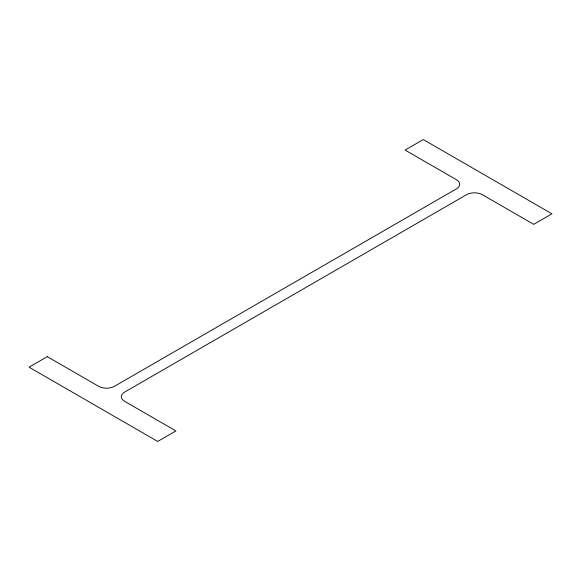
<?xml version="1.0" encoding="UTF-8"?>
<svg xmlns="http://www.w3.org/2000/svg" width="581" height="581" viewBox="0 0 581 581"><rect width="100%" height="100%" fill="white"/><g stroke="black" fill="none" stroke-linecap="round" stroke-linejoin="round"><path stroke-width="0.87" d="M47.272 356.647L29.05 367.17L157.705 441.444L175.927 430.928L124.559 401.268A11.17 6.449 0 0 1 124.559 392.146L466.558 194.693A11.17 6.449 0 0 1 482.353 194.693L533.728 224.353L551.95 213.83L423.295 139.556L405.073 150.072L456.441 179.732A11.17 6.449 0 0 1 456.441 188.854L114.442 386.307A11.17 6.449 0 0 1 98.647 386.307L47.272 356.647"/></g></svg>
